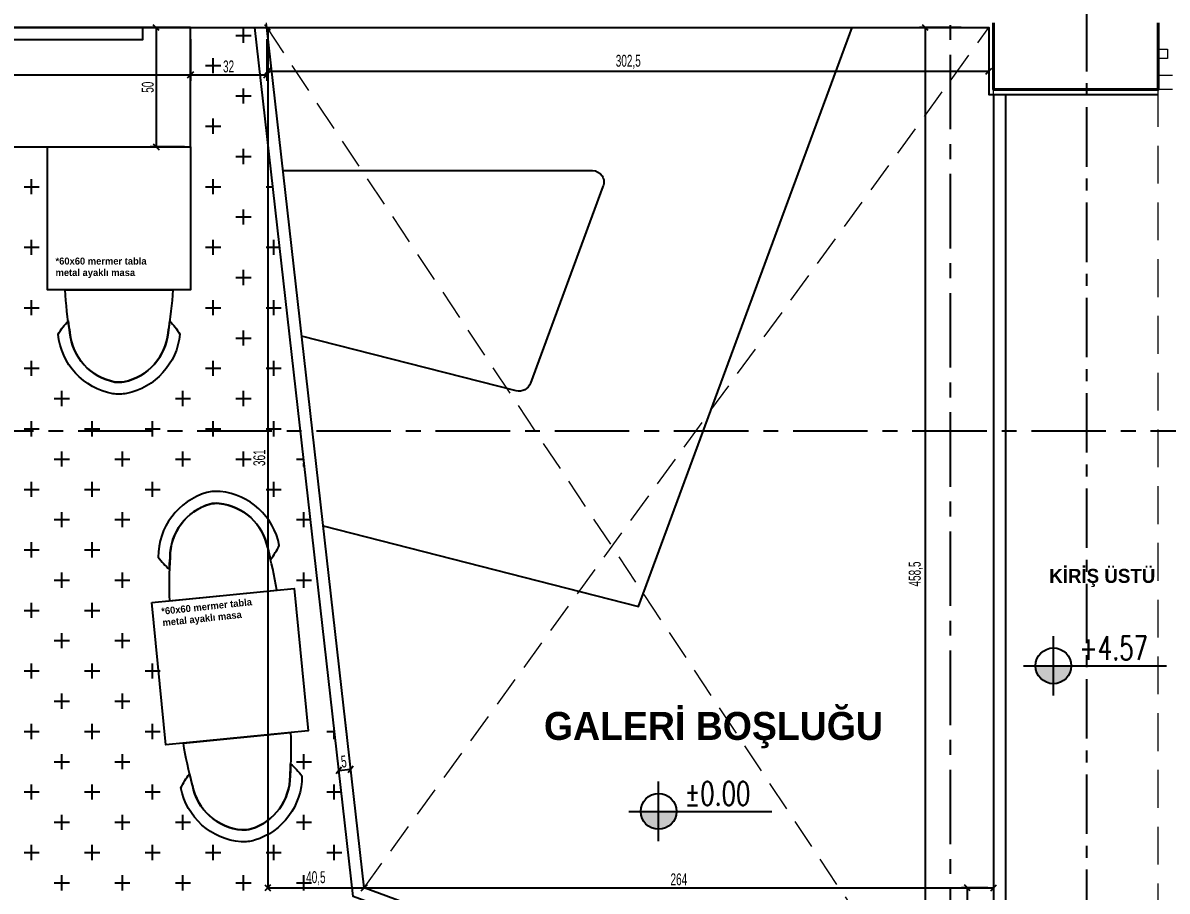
# Model space of a CAD drawing. Header units: millimetres. Extents: x 933584 to 974011, y 4545988 to 4553664.
# Drawn here: x 939291.5 to 939771.6, y 4552146.4 to 4552510.8 of the extents above; entities that cross this region are included whole.
import ezdxf

# ---------------------------------------------------------------- set-up
doc = ezdxf.new("R2010")
doc.units = ezdxf.units.MM
doc.set_wipeout_variables(frame=1)
doc.header["$PDMODE"] = 35
for name, pattern in [('568_AVN_KES_01$0$HIDDEN', [0.375, 0.25, -0.125]), ('CENTER', [2, 1.25, -0.25, 0.25, -0.25]), ('DOT2', [3.175, 0, -3.175]), ('HIDDEN', [9.525, 6.35, -3.175]), ('HIDDEN2', [4.7625, 3.175, -1.5875]), ('HIDDENX2', [19.05, 12.7, -6.35])]:
    doc.linetypes.add(name, pattern=pattern)
doc.layers.get('0').update_dxf_attribs({"color": 255})
doc.layers.get('Defpoints').update_dxf_attribs({"color": 8})
for name, color, linetype in [('0-CSX-CXS_20', 14, 'CENTER'), ('0-DMS-50', 143, 'Continuous'), ('0-HSL-SLD', 252, 'Continuous'), ('0-LNS-SLN', 6, 'Continuous'), ('0-LNS-SPL', 13, '568_AVN_KES_01$0$HIDDEN'), ('0-LNS-VLF', 11, 'Continuous'), ('0-TXT-PLV_50', 3, 'Continuous'), ('0-TXT-XBX_20', 3, 'Continuous'), ('7-DCR-FRN', 8, 'Continuous')]:
    doc.layers.add(name, color=color, linetype=linetype)
for name, color, linetype, lineweight in [('2-SPS-IBW', 5, 'Continuous', 40), ('3-OPN-WDR', 4, 'Continuous', 18), ('DOĞRAMA', 8, 'Continuous', 15), ('mimariKIRIS', 251, 'HIDDEN2', 0)]:
    doc.layers.add(name, color=color, linetype=linetype, lineweight=lineweight)
doc.styles.add('Century Gothic_B_3', font='GOTHICB.TTF', dxfattribs={"height": 4})
doc.styles.add('dim_romans_50', font='swissl.ttf', dxfattribs={"width": 0.6, "height": 5})
doc.styles.add('T_General', font='simplxtw.shx', dxfattribs={"width": 0.7, "height": 200})
doc.dimstyles.new('ONK_dim 1_50', dxfattribs={"dimscale": 5, "dimtxt": 4, "dimasz": 0.5, "dimexe": 0.5, "dimexo": 0.5, "dimgap": 0.2, "dimtad": 1, "dimdec": 1, "dimrnd": 0.5, "dimzin": 9, "dimtxsty": 'dim_romans_50', "dimblk": 'OBLIQUE', "dimcen": 1, "dimclre": 256, "dimclrt": 256, "dimazin": 2, "dimtfac": 1, "dimtdec": 1, "dimtix": 1, "dimtmove": 2, "dimatfit": 3, "dimldrblk": 'OBLIQUE', "dimfxl": 3, "dimfxlon": 1, "dimarcsym": 0})

# ---------------------------------------------------------------- blocks, each defined once
blk = doc.blocks.new('XVBZDVBZDVB')
at = {"layer": '3-OPN-WDR'}
blk.add_lwpolyline([(934667.85, 4553995.75), (934663.85, 4553995.75), (934663.85, 4553999.75), (934667.85, 4553999.75)], close=True, dxfattribs=at)
at = {"layer": 'DOĞRAMA', "color": 253, "true_color": 0xadadad}
for p, q in [((934663.85, 4553982.75), (934663.85, 4553988.75)), ((934663.85, 4553988.75), (934669.85, 4553988.75)), ((934669.85, 4553982.75), (934663.85, 4553982.75))]:
    blk.add_line(p, q, dxfattribs=at)
blk = doc.blocks.new('xcvxcbv')
at = {"layer": '2-SPS-IBW'}
blk.add_lwpolyline([(934667.85, 4551173.49), (934667.85, 4551145.49), (934598.85, 4551145.49), (934598.85, 4551173.49)], dxfattribs=at)
blk = doc.blocks.new('PLV-FNS')
h = blk.add_hatch(color=8)
edge = h.paths.add_edge_path()
edge.add_arc((0, 0), 150, 180, 0)
edge.add_line((150, 0), (-150, 0))
for p, q in [((0, -250), (0, 250)), ((-250, 0), (950, 0))]:
    blk.add_line(p, q)
blk.add_circle((0, 0), 150)
at = {"color": 8, "style": 'T_General', "width": 0.7}
for tag, p in [('INCE', (217.1, 50)), ('KABA', (217.1, -250))]:
    blk.add_attdef(tag, p, '', height=200, dxfattribs=at)
blk = doc.blocks.new('vbxcb')
at = {"layer": 'mimariKIRIS', "ltscale": 5}
for points in [[(942835.91, 4549901.91), (942876.99, 4549538.97), (943141.16, 4549441.35)], [(943141.16, 4549174.82), (943141.16, 4549901.91)], [(943195.25, 4549101.8), (943210.16, 4549096.29), (943210.16, 4549901.91)]]:
    blk.add_lwpolyline(points, dxfattribs=at)
blk = doc.blocks.new('ZVBXZDVB')
at = {"layer": '0-CSX-CXS_20', "ltscale": 20}
blk.add_lwpolyline([(934637.85, 4552835.4), (934637.85, 4551518.59)], dxfattribs=at)
blk = doc.blocks.new('sandalye')
blk.add_lwpolyline([(20.65, -25.79, -0.018451), (21.38, -30.76, 0.045309), (25.62, -25.2, 0.32914), (3.17, -0.28, 0.07808), (-2.45, -0.17, 0.334929), (-25.48, -25.2, 0.045309), (-21.24, -30.76, -0.018068), (-20.54, -25.89, 0.020768), (-20.51, -25.69, -0.333547), (-1.67, -5.11, -0.074803), (2.23, -5.19, -0.32955)], format="xyb", close=True)
blk.add_lwpolyline([(22.68, -43.83, 0.023043), (20.65, -25.79, 0.32955), (2.23, -5.19, 0.074803), (-1.67, -5.11, 0.334755), (-20.52, -25.79, 0.023043), (-22.55, -43.83)], format="xyb")
blk.add_lwpolyline([(-22.55, -43.83), (22.68, -43.83)])
blk = doc.blocks.new('*U1028')
at = {"xscale": -1, "rotation": 270}
blk.add_blockref('sandalye', (21.91, -0.07), dxfattribs=at)
blk = doc.blocks.new('xvbxcvbzc')
at = {"layer": '0-HSL-SLD', "linetype": 'Continuous'}
for p, q in [((939380.9, 4552505.5), (939387.25, 4552505.5)), ((939384.075, 4552502.325), (939384.075, 4552508.675)), ((939371.375, 4552489.625), (939371.375, 4552495.975)), ((939368.2, 4552492.8), (939374.55, 4552492.8)), ((939384.075, 4552476.925), (939384.075, 4552483.275)), ((939380.9, 4552480.1), (939387.25, 4552480.1)), ((939368.2, 4552467.4), (939374.55, 4552467.4)), ((939371.375, 4552464.225), (939371.375, 4552470.575)), ((939384.075, 4552451.525), (939384.075, 4552457.875)), ((939380.9, 4552454.7), (939387.25, 4552454.7)), ((939295.175, 4552438.825), (939295.175, 4552445.175)), ((939371.375, 4552438.825), (939371.375, 4552445.175)), ((939292, 4552442), (939298.35, 4552442)), ((939368.2, 4552442), (939374.55, 4552442)), ((939393.6, 4552442), (939396.344, 4552442)), ((939380.9, 4552429.3), (939387.25, 4552429.3)), ((939384.075, 4552426.125), (939384.075, 4552432.475)), ((939295.175, 4552413.425), (939295.175, 4552419.775)), ((939371.375, 4552413.425), (939371.375, 4552419.775)), ((939396.775, 4552413.425), (939396.775, 4552419.775)), ((939292, 4552416.6), (939298.35, 4552416.6)), ((939368.2, 4552416.6), (939374.55, 4552416.6)), ((939393.6, 4552416.6), (939399.22, 4552416.6)), ((939384.075, 4552400.725), (939384.075, 4552407.075)), ((939380.9, 4552403.9), (939387.25, 4552403.9)), ((939292, 4552391.2), (939298.35, 4552391.2)), ((939295.175, 4552388.025), (939295.175, 4552394.375)), ((939368.2, 4552391.2), (939374.55, 4552391.2)), ((939371.375, 4552388.025), (939371.375, 4552394.375)), ((939393.6, 4552391.2), (939399.95, 4552391.2)), ((939396.775, 4552388.025), (939396.775, 4552394.375)), ((939384.075, 4552375.325), (939384.075, 4552381.675)), ((939380.9, 4552378.5), (939387.25, 4552378.5)), ((939295.175, 4552362.625), (939295.175, 4552368.975)), ((939371.375, 4552362.625), (939371.375, 4552368.975)), ((939396.775, 4552362.625), (939396.775, 4552368.975)), ((939292, 4552365.8), (939298.35, 4552365.8)), ((939368.2, 4552365.8), (939374.55, 4552365.8)), ((939393.6, 4552365.8), (939399.95, 4552365.8)), ((939304.7, 4552353.1), (939311.05, 4552353.1)), ((939307.875, 4552349.925), (939307.875, 4552356.275)), ((939355.5, 4552353.1), (939361.85, 4552353.1)), ((939358.675, 4552349.925), (939358.675, 4552356.275)), ((939380.9, 4552353.1), (939387.25, 4552353.1)), ((939384.075, 4552349.925), (939384.075, 4552356.275)), ((939406.3, 4552353.1), (939406.408, 4552353.1)), ((939295.175, 4552337.225), (939295.175, 4552343.575)), ((939320.575, 4552337.225), (939320.575, 4552343.575)), ((939345.975, 4552337.225), (939345.975, 4552343.575)), ((939371.375, 4552337.225), (939371.375, 4552343.575)), ((939396.775, 4552337.225), (939396.775, 4552343.575)), ((939292, 4552340.4), (939298.35, 4552340.4)), ((939317.4, 4552340.4), (939323.75, 4552340.4)), ((939342.8, 4552340.4), (939349.15, 4552340.4)), ((939368.2, 4552340.4), (939374.55, 4552340.4)), ((939393.6, 4552340.4), (939399.95, 4552340.4)), ((939304.7, 4552327.7), (939311.05, 4552327.7)), ((939307.875, 4552324.525), (939307.875, 4552330.875)), ((939330.1, 4552327.7), (939336.45, 4552327.7)), ((939333.275, 4552324.525), (939333.275, 4552330.875)), ((939355.5, 4552327.7), (939361.85, 4552327.7)), ((939358.675, 4552324.525), (939358.675, 4552330.875)), ((939380.9, 4552327.7), (939387.25, 4552327.7)), ((939384.075, 4552324.525), (939384.075, 4552330.875)), ((939406.3, 4552327.7), (939409.284, 4552327.7)), ((939409.475, 4552324.525), (939409.475, 4552326.009)), ((939295.175, 4552311.825), (939295.175, 4552318.175)), ((939320.575, 4552311.825), (939320.575, 4552318.175)), ((939345.975, 4552311.825), (939345.975, 4552318.175)), ((939396.775, 4552311.825), (939396.775, 4552318.175)), ((939292, 4552315), (939298.35, 4552315)), ((939317.4, 4552315), (939323.75, 4552315)), ((939342.8, 4552315), (939349.15, 4552315)), ((939393.6, 4552315), (939399.95, 4552315)), ((939307.875, 4552299.125), (939307.875, 4552305.475)), ((939333.275, 4552299.125), (939333.275, 4552305.475)), ((939409.475, 4552299.125), (939409.475, 4552305.475)), ((939304.7, 4552302.3), (939311.05, 4552302.3)), ((939330.1, 4552302.3), (939336.45, 4552302.3)), ((939406.3, 4552302.3), (939412.159, 4552302.3)), ((939292, 4552289.6), (939298.35, 4552289.6)), ((939295.175, 4552286.425), (939295.175, 4552292.775)), ((939317.4, 4552289.6), (939323.75, 4552289.6)), ((939320.575, 4552286.425), (939320.575, 4552292.775)), ((939307.875, 4552273.725), (939307.875, 4552280.075)), ((939333.275, 4552273.725), (939333.275, 4552280.075)), ((939409.475, 4552273.725), (939409.475, 4552280.075)), ((939304.7, 4552276.9), (939311.05, 4552276.9)), ((939330.1, 4552276.9), (939336.45, 4552276.9)), ((939406.3, 4552276.9), (939412.65, 4552276.9)), ((939295.175, 4552261.025), (939295.175, 4552267.375)), ((939320.575, 4552261.025), (939320.575, 4552267.375)), ((939292, 4552264.2), (939298.35, 4552264.2)), ((939317.4, 4552264.2), (939323.75, 4552264.2)), ((939304.7, 4552251.5), (939311.05, 4552251.5)), ((939307.875, 4552248.325), (939307.875, 4552254.675)), ((939330.1, 4552251.5), (939336.45, 4552251.5)), ((939333.275, 4552248.325), (939333.275, 4552254.675)), ((939295.175, 4552235.625), (939295.175, 4552241.975)), ((939320.575, 4552235.625), (939320.575, 4552241.975)), ((939345.975, 4552235.625), (939345.975, 4552241.975)), ((939292, 4552238.8), (939298.35, 4552238.8)), ((939317.4, 4552238.8), (939323.75, 4552238.8)), ((939342.8, 4552238.8), (939349.15, 4552238.8)), ((939419, 4552238.8), (939419.347, 4552238.8)), ((939307.875, 4552222.925), (939307.875, 4552229.275)), ((939333.275, 4552222.925), (939333.275, 4552229.275)), ((939304.7, 4552226.1), (939311.05, 4552226.1)), ((939330.1, 4552226.1), (939336.45, 4552226.1)), ((939292, 4552213.4), (939298.35, 4552213.4)), ((939295.175, 4552210.225), (939295.175, 4552216.575)), ((939317.4, 4552213.4), (939323.75, 4552213.4)), ((939320.575, 4552210.225), (939320.575, 4552216.575)), ((939342.8, 4552213.4), (939349.15, 4552213.4)), ((939345.975, 4552210.225), (939345.975, 4552216.575)), ((939419, 4552213.4), (939422.223, 4552213.4)), ((939422.175, 4552210.225), (939422.175, 4552213.822)), ((939307.875, 4552197.525), (939307.875, 4552203.875)), ((939333.275, 4552197.525), (939333.275, 4552203.875)), ((939409.475, 4552197.525), (939409.475, 4552203.875)), ((939304.7, 4552200.7), (939311.05, 4552200.7)), ((939330.1, 4552200.7), (939336.45, 4552200.7)), ((939406.3, 4552200.7), (939412.65, 4552200.7)), ((939295.175, 4552184.825), (939295.175, 4552191.175)), ((939320.575, 4552184.825), (939320.575, 4552191.175)), ((939345.975, 4552184.825), (939345.975, 4552191.175)), ((939422.175, 4552184.825), (939422.175, 4552191.175)), ((939292, 4552188), (939298.35, 4552188)), ((939317.4, 4552188), (939323.75, 4552188)), ((939342.8, 4552188), (939349.15, 4552188)), ((939419, 4552188), (939425.098, 4552188)), ((939304.7, 4552175.3), (939311.05, 4552175.3)), ((939307.875, 4552172.125), (939307.875, 4552178.475)), ((939330.1, 4552175.3), (939336.45, 4552175.3)), ((939333.275, 4552172.125), (939333.275, 4552178.475)), ((939355.5, 4552175.3), (939361.85, 4552175.3)), ((939358.675, 4552172.125), (939358.675, 4552178.475)), ((939406.3, 4552175.3), (939412.65, 4552175.3)), ((939409.475, 4552172.125), (939409.475, 4552178.475)), ((939295.175, 4552159.425), (939295.175, 4552165.775)), ((939320.575, 4552159.425), (939320.575, 4552165.775)), ((939345.975, 4552159.425), (939345.975, 4552165.775)), ((939371.375, 4552159.425), (939371.375, 4552165.775)), ((939396.775, 4552159.425), (939396.775, 4552165.775)), ((939422.175, 4552159.425), (939422.175, 4552165.775)), ((939292, 4552162.6), (939298.35, 4552162.6)), ((939317.4, 4552162.6), (939323.75, 4552162.6)), ((939342.8, 4552162.6), (939349.15, 4552162.6)), ((939368.2, 4552162.6), (939374.55, 4552162.6)), ((939393.6, 4552162.6), (939399.95, 4552162.6)), ((939419, 4552162.6), (939425.35, 4552162.6)), ((939307.875, 4552146.725), (939307.875, 4552153.075)), ((939333.275, 4552146.725), (939333.275, 4552153.075)), ((939358.675, 4552146.725), (939358.675, 4552153.075)), ((939384.075, 4552146.725), (939384.075, 4552153.075)), ((939409.475, 4552146.725), (939409.475, 4552153.075)), ((939304.7, 4552149.9), (939311.05, 4552149.9)), ((939330.1, 4552149.9), (939336.45, 4552149.9)), ((939355.5, 4552149.9), (939361.85, 4552149.9)), ((939380.9, 4552149.9), (939387.25, 4552149.9)), ((939406.3, 4552149.9), (939412.65, 4552149.9))]:
    blk.add_line(p, q, dxfattribs=at)
blk = doc.blocks.new('_Oblique')
at = {"color": 0, "linetype": 'ByBlock', "lineweight": -2}
blk.add_line((-0.5, -0.5), (0.5, 0.5), dxfattribs=at)
blk = doc.blocks.new('*D1285')
at = {"layer": '0-DMS-50', "lineweight": -2}
for p, q in [((939103.85, 4552501.25), (939103.85, 4552486.45)), ((939361.85, 4552503.95), (939361.85, 4552486.45))]:
    blk.add_line(p, q, dxfattribs=at)
at = {"layer": '0-DMS-50', "color": 0, "lineweight": -2}
blk.add_line((939103.85, 4552488.95), (939361.85, 4552488.95), dxfattribs=at)
at = {"layer": 'Defpoints', "color": 0}
for p in [(939361.85, 4552508.75), (939103.85, 4552503.75), (939361.85, 4552488.95)]:
    blk.add_point(p, dxfattribs=at)
at = {"layer": '0-DMS-50', "color": 0, "linetype": 'ByBlock', "lineweight": -2, "xscale": 2.5, "yscale": 2.5, "zscale": 2.5, "rotation": 180}
blk.add_blockref('_Oblique', (939103.85, 4552488.95), dxfattribs=at)
at = {"layer": '0-DMS-50', "color": 0, "linetype": 'ByBlock', "lineweight": -2, "xscale": 2.5, "yscale": 2.5, "zscale": 2.5}
blk.add_blockref('_Oblique', (939361.85, 4552488.95), dxfattribs=at)
at = {"layer": '0-DMS-50', "insert": (939232.85, 4552492.45), "char_height": 5, "attachment_point": 5, "style": 'dim_romans_50'}
blk.add_mtext('258', dxfattribs=at)
blk = doc.blocks.new('*D1286')
at = {"layer": '0-DMS-50', "lineweight": -2}
for p, q in [((939361.85, 4552503.95), (939361.85, 4552486.45)), ((939393.82, 4552503.95), (939393.82, 4552486.45))]:
    blk.add_line(p, q, dxfattribs=at)
at = {"layer": '0-DMS-50', "color": 0, "lineweight": -2}
blk.add_line((939361.85, 4552488.95), (939393.82, 4552488.95), dxfattribs=at)
at = {"layer": 'Defpoints', "color": 0}
for p in [(939361.85, 4552508.75), (939393.82, 4552508.75), (939393.82, 4552488.95)]:
    blk.add_point(p, dxfattribs=at)
at = {"layer": '0-DMS-50', "color": 0, "linetype": 'ByBlock', "lineweight": -2, "xscale": 2.5, "yscale": 2.5, "zscale": 2.5, "rotation": 180}
blk.add_blockref('_Oblique', (939361.85, 4552488.95), dxfattribs=at)
at = {"layer": '0-DMS-50', "color": 0, "linetype": 'ByBlock', "lineweight": -2, "xscale": 2.5, "yscale": 2.5, "zscale": 2.5}
blk.add_blockref('_Oblique', (939393.82, 4552488.95), dxfattribs=at)
at = {"layer": '0-DMS-50', "insert": (939377.83, 4552492.45), "char_height": 5, "attachment_point": 5, "style": 'dim_romans_50'}
blk.add_mtext('32', dxfattribs=at)
blk = doc.blocks.new('*D1287')
at = {"layer": '0-DMS-50', "lineweight": -2}
for p, q in [((939423.8, 4552199.5), (939423.8, 4552199.5)), ((939428.76, 4552200.06), (939428.76, 4552200.06))]:
    blk.add_line(p, q, dxfattribs=at)
at = {"layer": '0-DMS-50', "color": 0, "lineweight": -2}
blk.add_line((939424.08, 4552197.01), (939429.05, 4552197.58), dxfattribs=at)
at = {"layer": 'Defpoints', "color": 0}
for p in [(939424.08, 4552197.01), (939429.05, 4552197.58), (939429.05, 4552197.58)]:
    blk.add_point(p, dxfattribs=at)
at = {"layer": '0-DMS-50', "color": 0, "linetype": 'ByBlock', "lineweight": -2, "xscale": 2.5, "yscale": 2.5, "zscale": 2.5}
for p, rotation in [((939424.08, 4552197.01), 186.4586144470861), ((939429.05, 4552197.58), 6.458614447086099)]:
    blk.add_blockref('_Oblique', p, dxfattribs=dict(at, rotation=rotation))
at = {"layer": '0-DMS-50', "insert": (939426.17, 4552200.77), "char_height": 5, "attachment_point": 5, "rotation": 6.4586, "style": 'dim_romans_50'}
blk.add_mtext('5', dxfattribs=at)
blk = doc.blocks.new('*D1288')
at = {"layer": '0-DMS-50', "lineweight": -2}
for p, q in [((939394.24, 4552508.75), (939396.74, 4552508.75)), ((939394.24, 4552147.81), (939396.74, 4552147.81))]:
    blk.add_line(p, q, dxfattribs=at)
at = {"layer": '0-DMS-50', "color": 0, "lineweight": -2}
blk.add_line((939394.24, 4552508.75), (939394.24, 4552147.81), dxfattribs=at)
at = {"layer": 'Defpoints', "color": 0}
for p in [(939393.82, 4552508.75), (939393.82, 4552147.81), (939394.24, 4552147.81)]:
    blk.add_point(p, dxfattribs=at)
at = {"layer": '0-DMS-50', "color": 0, "linetype": 'ByBlock', "lineweight": -2, "xscale": 2.5, "yscale": 2.5, "zscale": 2.5}
for p, rotation in [((939394.24, 4552508.75), 90), ((939394.24, 4552147.81), 270)]:
    blk.add_blockref('_Oblique', p, dxfattribs=dict(at, rotation=rotation))
at = {"layer": '0-DMS-50', "insert": (939390.74, 4552328.28), "char_height": 5, "attachment_point": 5, "rotation": 90, "style": 'dim_romans_50'}
blk.add_mtext('361', dxfattribs=at)
blk = doc.blocks.new('*D1289')
at = {"layer": '0-DMS-50', "lineweight": -2}
for p, q in [((939394.24, 4552150.31), (939394.24, 4552150.31)), ((939434.68, 4552150.31), (939434.68, 4552150.31))]:
    blk.add_line(p, q, dxfattribs=at)
at = {"layer": '0-DMS-50', "color": 0, "lineweight": -2}
blk.add_line((939394.24, 4552147.81), (939434.68, 4552147.81), dxfattribs=at)
at = {"layer": 'Defpoints', "color": 0}
for p in [(939394.24, 4552147.81), (939434.68, 4552147.81), (939434.68, 4552147.81)]:
    blk.add_point(p, dxfattribs=at)
at = {"layer": '0-DMS-50', "color": 0, "linetype": 'ByBlock', "lineweight": -2, "xscale": 2.5, "yscale": 2.5, "zscale": 2.5, "rotation": 180}
blk.add_blockref('_Oblique', (939394.24, 4552147.81), dxfattribs=at)
at = {"layer": '0-DMS-50', "color": 0, "linetype": 'ByBlock', "lineweight": -2, "xscale": 2.5, "yscale": 2.5, "zscale": 2.5}
blk.add_blockref('_Oblique', (939434.68, 4552147.81), dxfattribs=at)
at = {"layer": '0-DMS-50', "insert": (939414.46, 4552151.79), "char_height": 5, "attachment_point": 5, "style": 'dim_romans_50'}
blk.add_mtext('40,5', dxfattribs=at)
blk = doc.blocks.new('*D1290')
at = {"layer": '0-DMS-50', "lineweight": -2}
for p, q in [((939434.68, 4552150.31), (939434.68, 4552150.31)), ((939698.85, 4552150.31), (939698.85, 4552150.31))]:
    blk.add_line(p, q, dxfattribs=at)
at = {"layer": '0-DMS-50', "color": 0, "lineweight": -2}
blk.add_line((939434.68, 4552147.81), (939698.85, 4552147.81), dxfattribs=at)
at = {"layer": 'Defpoints', "color": 0}
for p in [(939434.68, 4552147.81), (939698.85, 4552147.81), (939698.85, 4552147.81)]:
    blk.add_point(p, dxfattribs=at)
at = {"layer": '0-DMS-50', "color": 0, "linetype": 'ByBlock', "lineweight": -2, "xscale": 2.5, "yscale": 2.5, "zscale": 2.5, "rotation": 180}
blk.add_blockref('_Oblique', (939434.68, 4552147.81), dxfattribs=at)
at = {"layer": '0-DMS-50', "color": 0, "linetype": 'ByBlock', "lineweight": -2, "xscale": 2.5, "yscale": 2.5, "zscale": 2.5}
blk.add_blockref('_Oblique', (939698.85, 4552147.81), dxfattribs=at)
at = {"layer": '0-DMS-50', "insert": (939566.76, 4552151.31), "char_height": 5, "attachment_point": 5, "style": 'dim_romans_50'}
blk.add_mtext('264', dxfattribs=at)
blk = doc.blocks.new('*D1291')
at = {"layer": '0-DMS-50', "lineweight": -2}
for p, q in [((939696.35, 4552147.81), (939685.3, 4552147.81)), ((939696.35, 4552050.19), (939685.3, 4552050.19))]:
    blk.add_line(p, q, dxfattribs=at)
at = {"layer": '0-DMS-50', "color": 0, "lineweight": -2}
blk.add_line((939687.8, 4552147.81), (939687.8, 4552050.19), dxfattribs=at)
at = {"layer": 'Defpoints', "color": 0}
for p in [(939698.85, 4552147.81), (939687.8, 4552050.19), (939698.85, 4552050.19)]:
    blk.add_point(p, dxfattribs=at)
at = {"layer": '0-DMS-50', "color": 0, "linetype": 'ByBlock', "lineweight": -2, "xscale": 2.5, "yscale": 2.5, "zscale": 2.5}
for p, rotation in [((939687.8, 4552147.81), 90), ((939687.8, 4552050.19), 270)]:
    blk.add_blockref('_Oblique', p, dxfattribs=dict(at, rotation=rotation))
at = {"layer": '0-DMS-50', "insert": (939683.82, 4552099), "char_height": 5, "attachment_point": 5, "rotation": 90, "style": 'dim_romans_50'}
blk.add_mtext('97,5', dxfattribs=at)
blk = doc.blocks.new('*D1297')
at = {"layer": '0-DMS-50', "lineweight": -2}
for p, q in [((939394.24, 4552505.43), (939394.24, 4552487.93)), ((939696.85, 4552505.43), (939696.85, 4552487.93))]:
    blk.add_line(p, q, dxfattribs=at)
at = {"layer": '0-DMS-50', "color": 0, "lineweight": -2}
blk.add_line((939394.24, 4552490.43), (939696.85, 4552490.43), dxfattribs=at)
at = {"layer": 'Defpoints', "color": 0}
for p in [(939394.24, 4552508.75), (939696.85, 4552508.75), (939696.85, 4552490.43)]:
    blk.add_point(p, dxfattribs=at)
at = {"layer": '0-DMS-50', "color": 0, "linetype": 'ByBlock', "lineweight": -2, "xscale": 2.5, "yscale": 2.5, "zscale": 2.5}
for p, rotation in [((939394.24, 4552490.43), 179.9999999788396), ((939696.85, 4552490.43), 359.9999999788396)]:
    blk.add_blockref('_Oblique', p, dxfattribs=dict(at, rotation=rotation))
at = {"layer": '0-DMS-50', "insert": (939545.54, 4552494.4), "char_height": 5, "attachment_point": 5, "rotation": 360, "style": 'dim_romans_50'}
blk.add_mtext('302,5', dxfattribs=at)
blk = doc.blocks.new('*D1298')
at = {"layer": '0-DMS-50', "lineweight": -2}
for p, q in [((939359.35, 4552508.75), (939344.95, 4552508.75)), ((939359.35, 4552458.75), (939344.95, 4552458.75))]:
    blk.add_line(p, q, dxfattribs=at)
at = {"layer": '0-DMS-50', "color": 0, "lineweight": -2}
blk.add_line((939347.45, 4552508.75), (939347.45, 4552458.75), dxfattribs=at)
at = {"layer": 'Defpoints', "color": 0}
for p in [(939361.85, 4552508.75), (939347.45, 4552458.75), (939361.85, 4552458.75)]:
    blk.add_point(p, dxfattribs=at)
at = {"layer": '0-DMS-50', "color": 0, "linetype": 'ByBlock', "lineweight": -2, "xscale": 2.5, "yscale": 2.5, "zscale": 2.5}
for p, rotation in [((939347.45, 4552508.75), 89.99999996704969), ((939347.45, 4552458.75), 269.9999999670496)]:
    blk.add_blockref('_Oblique', p, dxfattribs=dict(at, rotation=rotation))
at = {"layer": '0-DMS-50', "insert": (939343.95, 4552483.75), "char_height": 5, "attachment_point": 5, "rotation": 90, "style": 'dim_romans_50'}
blk.add_mtext('50', dxfattribs=at)
blk = doc.blocks.new('*D1301')
at = {"layer": '0-DMS-50', "lineweight": -2}
for p, q in [((939685.18, 4552508.75), (939667.68, 4552508.75)), ((939685.18, 4552050.19), (939667.68, 4552050.19))]:
    blk.add_line(p, q, dxfattribs=at)
at = {"layer": '0-DMS-50', "color": 0, "lineweight": -2}
blk.add_line((939670.18, 4552508.75), (939670.18, 4552050.19), dxfattribs=at)
at = {"layer": 'Defpoints', "color": 0}
for p in [(939696.85, 4552508.75), (939670.18, 4552050.19), (939696.85, 4552050.19)]:
    blk.add_point(p, dxfattribs=at)
at = {"layer": '0-DMS-50', "color": 0, "linetype": 'ByBlock', "lineweight": -2, "xscale": 2.5, "yscale": 2.5, "zscale": 2.5}
for p, rotation in [((939670.18, 4552508.75), 90), ((939670.18, 4552050.19), 270)]:
    blk.add_blockref('_Oblique', p, dxfattribs=dict(at, rotation=rotation))
at = {"layer": '0-DMS-50', "insert": (939666.21, 4552279.47), "char_height": 5, "attachment_point": 5, "rotation": 90, "style": 'dim_romans_50'}
blk.add_mtext('458,5', dxfattribs=at)
blk = doc.blocks.new('CVBXCBV')
at = {"linetype": 'CENTER', "ltscale": 25}
blk.add_lwpolyline([(937701.09, 4551339.49), (936057.32, 4551339.49)], dxfattribs=at)
blk = doc.blocks.new('CXVBXCBXCB')
at = {"linetype": 'CENTER', "ltscale": 25}
blk.add_lwpolyline([(936604.05, 4552635.39), (936604.05, 4551251.6)], dxfattribs=at)

msp = doc.modelspace()

# ---------------------------------------------------------------- linework, layer by layer
at = {"layer": '0-DMS-50'}
msp.add_lwpolyline([(939417.49, 4552299.64), (939549.88, 4552265.9), (939639.42, 4552508.75)], dxfattribs=at)
msp.add_lwpolyline([(939400.61, 4552448.75), (939530.55, 4552448.75, -0.545119), (939534.89, 4552442.02), (939504.46, 4552359.5, -0.384153), (939498.53, 4552356.39), (939408.47, 4552379.34)], format="xyb", dxfattribs=at)
at = {"layer": '0-LNS-SLN'}
for points in [[(939703.85, 4552480.75), (939703.85, 4552043.01), (939430.06, 4552144.19), (939388.79, 4552508.75)], [(939698.85, 4552480.75), (939698.85, 4552050.19), (939434.68, 4552147.81), (939393.82, 4552508.75)]]:
    msp.add_lwpolyline(points, dxfattribs=at)
at = {"layer": '0-LNS-SPL', "linetype": 'ByBlock', "ltscale": 0.5}
msp.add_lwpolyline([(938963.85, 4552503.75), (939103.85, 4552503.75), (939103.85, 4552508.75), (939696.85, 4552508.75), (939696.85, 4552480.75), (939767.85, 4552480.75)], dxfattribs=at)
at = {"layer": '3-OPN-WDR', "linetype": 'HIDDENX2'}
for points in [[(939393.82, 4552508.75), (939698.85, 4552050.19)], [(939434.68, 4552147.81), (939696.85, 4552508.75)]]:
    msp.add_lwpolyline(points, dxfattribs=at)
at = {"layer": '7-DCR-FRN'}
msp.add_lwpolyline([(939123.85, 4552508.75), (939123.85, 4552503.75), (939341.85, 4552503.75), (939341.85, 4552508.75)], close=True, dxfattribs=at)

# ---------------------------------------------------------------- block references
for name, p in [('XVBZDVBZDVB', (5104, -1500)), ('CXVBXCBXCB', (3076.62, 161.96)), ('xcvxcbv', (5100, 1337.26)), ('CVBXCBV', (2794.87, 999.89))]:
    msp.add_blockref(name, p)
at = {"layer": '0-LNS-SLN'}
msp.add_blockref('ZVBXZDVB', (5100, 0), dxfattribs=at)
at = {"layer": '0-TXT-PLV_50', "xscale": 0.05000000000291038, "yscale": 0.05000000000291038, "zscale": 0.05000000000291038}
for p, values in [((939723.91, 4552240.94), {'INCE': '+4.57'}), ((939558.27, 4552179.85), {'INCE': '%%p0.00'})]:
    msp.add_blockref('PLV-FNS', p, dxfattribs=at).add_auto_attribs(values)

# ---------------------------------------------------------------- texts
at = {"layer": '0-TXT-XBX_20', "attachment_point": 1, "line_spacing_factor": 0.984502, "style": 'Century Gothic_B_3'}
for s, insert, char_height, width in [('\\pxql;{\\fFranklin Gothic Book|b1|i0|c162|p34;KİRİŞ ÜSTÜ}', (939722.17, 4552281.62), 5.8729, 228.8091), ('\\pxql;{\\fFranklin Gothic Book|b1|i0|c162|p34;GALERİ BOŞLUĞU}', (939510.15, 4552221.59), 11.7458, 457.6183)]:
    msp.add_mtext(s, dxfattribs=dict(at, insert=insert, char_height=char_height, width=width))

# ---------------------------------------------------------------- dimensions: what is measured, and where the dimension line sits
at = {"layer": '0-DMS-50'}
for base, p1, p2, picture, middle in [((939361.85, 4552488.95), (939103.85, 4552503.75), (939361.85, 4552508.75), '*D1285', (939232.85, 4552492.45)), ((939393.82, 4552488.95), (939361.85, 4552508.75), (939393.82, 4552508.75), '*D1286', (939377.83, 4552492.45))]:
    dim = msp.add_linear_dim(base=base, p1=p1, p2=p2, angle=180, dimstyle='ONK_dim 1_50', dxfattribs=at)
    dim.commit()
    dim.dimension.update_dxf_attribs({"geometry": picture, "text_midpoint": middle})
for p1, p2, distance, picture, middle in [((939394.24, 4552508.75), (939696.85, 4552508.75), -18.33, '*D1297', (939545.54, 4552494.4)), ((939696.85, 4552508.75), (939696.85, 4552050.19), -26.66, '*D1301', (939666.21, 4552279.47)), ((939424.08, 4552197.01), (939429.05, 4552197.58), 0, '*D1287', (939426.17, 4552200.77)), ((939394.24, 4552147.81), (939434.68, 4552147.81), 0, '*D1289', (939414.46, 4552151.79)), ((939434.68, 4552147.81), (939698.85, 4552147.81), 0, '*D1290', (939566.76, 4552151.31)), ((939698.85, 4552147.81), (939698.85, 4552050.19), -11.05, '*D1291', (939683.82, 4552099))]:
    dim = msp.add_aligned_dim(p1=p1, p2=p2, distance=distance, dimstyle='ONK_dim 1_50', dxfattribs=at)
    dim.commit()
    dim.dimension.update_dxf_attribs({"geometry": picture, "text_midpoint": middle})

# ---------------------------------------------------------------- next in the draw order: wipeouts: each hides what was drawn before it
at = {"linetype": 'DOT2', "ltscale": 100000}
for points in [[(939301.85, 4552398.75), (939361.85, 4552398.75), (939361.85, 4552458.75), (939301.85, 4552458.75)], [(939351.52, 4552207.82), (939411.24, 4552213.68), (939405.38, 4552273.39), (939345.66, 4552267.54)]]:
    msp.add_wipeout(points, dxfattribs=at).dxf.layer = '3-OPN-WDR'

# ---------------------------------------------------------------- next in the draw order: linework, layer by layer
at = {"layer": '7-DCR-FRN'}
for points in [[(939103.85, 4552508.75), (939103.85, 4552458.75), (939361.85, 4552458.75), (939361.85, 4552508.75)], [(939301.85, 4552458.75), (939361.85, 4552458.75), (939361.85, 4552398.75), (939301.85, 4552398.75)], [(939345.66, 4552267.54), (939405.38, 4552273.39), (939411.24, 4552213.68), (939351.52, 4552207.82)]]:
    msp.add_lwpolyline(points, close=True, dxfattribs=at)

# ---------------------------------------------------------------- next in the draw order: texts
at = {"layer": '0-LNS-VLF', "linetype": 'HIDDEN', "ltscale": 0.5, "insert": (939305.22, 4552412.27), "char_height": 2.9364, "width": 95.455, "attachment_point": 1, "rotation": 0.007, "line_spacing_factor": 0.984502, "style": 'Century Gothic_B_3'}
msp.add_mtext('\\pxql;{\\fFranklin Gothic Book|b1|i0|c162|p34;*60x60 mermer tabla\\Pmetal ayaklı masa}', dxfattribs=at)

# ---------------------------------------------------------------- next in the draw order: dimensions: what is measured, and where the dimension line sits
at = {"layer": '0-DMS-50'}
dim = msp.add_aligned_dim(p1=(939361.85, 4552508.75), p2=(939361.85, 4552458.75), distance=-14.4, dimstyle='ONK_dim 1_50', dxfattribs=at)
dim.commit()
dim.dimension.update_dxf_attribs({"geometry": '*D1298', "text_midpoint": (939343.95, 4552483.75)})

# ---------------------------------------------------------------- next in the draw order: block references
at = {"layer": '7-DCR-FRN'}
for p, rotation in [((939331.85, 4552376.84), 269.9990867054037), ((939383.52, 4552188.94), 275.6030721477641)]:
    msp.add_blockref('*U1028', p, dxfattribs=dict(at, rotation=rotation))
at = {"layer": '7-DCR-FRN', "xscale": -1, "rotation": 275.6048987369567}
msp.add_blockref('*U1028', (939373.38, 4552292.27), dxfattribs=at)

# ---------------------------------------------------------------- next in the draw order: block references
msp.add_blockref('vbxcb', (-3442.31, 2608.84))
at = {"layer": '0-DMS-50'}
msp.add_blockref('xvbxcvbzc', (0, 0), dxfattribs=at)

# ---------------------------------------------------------------- next in the draw order: texts
at = {"layer": '0-LNS-VLF', "linetype": 'HIDDEN', "ltscale": 0.5, "insert": (939349.45, 4552265.27), "char_height": 2.9364, "width": 95.455, "attachment_point": 1, "rotation": 6.047, "line_spacing_factor": 0.984502, "style": 'Century Gothic_B_3'}
msp.add_mtext('\\pxql;{\\fFranklin Gothic Book|b1|i0|c162|p34;*60x60 mermer tabla\\Pmetal ayaklı masa}', dxfattribs=at)

# ---------------------------------------------------------------- next in the draw order: dimensions: what is measured, and where the dimension line sits
at = {"layer": '0-DMS-50'}
dim = msp.add_aligned_dim(p1=(939393.82, 4552508.75), p2=(939393.82, 4552147.81), distance=0.42, dimstyle='ONK_dim 1_50', dxfattribs=at)
dim.commit()
dim.dimension.update_dxf_attribs({"geometry": '*D1288', "text_midpoint": (939390.74, 4552328.28)})

doc.saveas('drawing.dxf')
